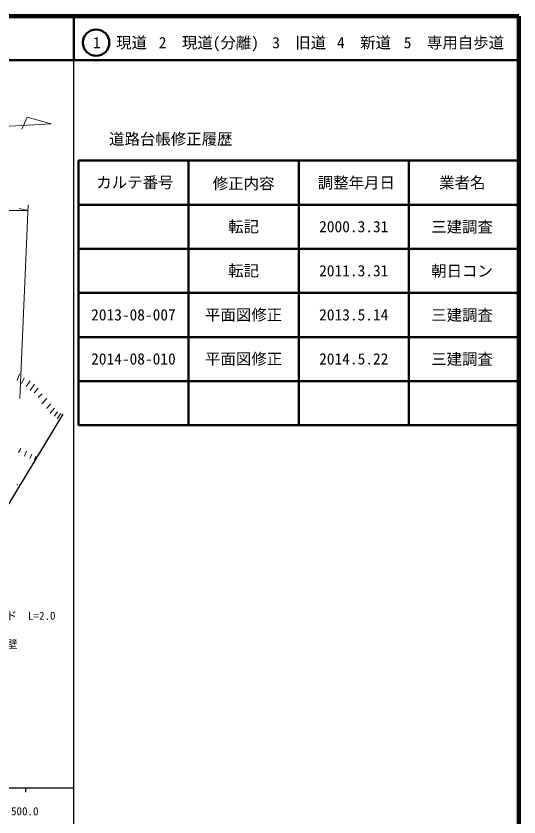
# Model space of a CAD drawing. Units: millimetres, scale not verified. Extents: x 40000 to 680000, y 20000 to 380000.
# Drawn here: x 565854 to 680000, y 198357 to 380000 of the extents above; entities that cross this region are included whole.
import ezdxf
from ezdxf.enums import TextEntityAlignment as Align

# ---------------------------------------------------------------- set-up
doc = ezdxf.new("R2010")
doc.units = ezdxf.units.MM
doc.header["$LTSCALE"] = 1000
for name, color, linetype, lineweight in [('M-BGD', 7, 'Continuous', 13), ('M-BMK-SRVR', 3, 'Continuous', 25), ('M-STR-HTXT', 7, 'Continuous', 13), ('M-STR-STRC', 7, 'Continuous', 13), ('M-TTL', 2, 'Continuous', 140), ('M-TTL-BAND', 7, 'Continuous', 25), ('M-TTL-FRAM', 2, 'Continuous', 50), ('M-TTL-LINE', 7, 'Continuous', 50)]:
    doc.layers.add(name, color=color, linetype=linetype, lineweight=lineweight)
doc.layers.add('M-TTL-TXT', color=7, linetype='Continuous')
doc.styles.add('ＭＳ ゴシック', font='')
doc.styles.get('ＭＳ ゴシック').set_extended_font_data('MS Gothic')

msp = doc.modelspace()

# ---------------------------------------------------------------- linework, layer by layer
at = {"layer": 'M-BGD'}
for p, q in [((566617, 298870), (566099, 297355)), ((567734, 297913), (567083, 296637)), ((569037, 297262), (568133, 295986)), ((570078, 296487), (569077, 295069)), ((570875, 295592), (569954, 294528)), ((571797, 294342), (570902, 293465)), ((572884, 293234), (571750, 292082)), ((573744, 292020), (572769, 290984)), ((574600, 291090), (573599, 289965)), ((575265, 290239), (574494, 289273)), ((576062, 289849), (575159, 288662)), ((566943, 281953), (566455, 281025)), ((568262, 281318), (567749, 280170)), ((569412, 280615), (568989, 279628)), ((570367, 280203), (570031, 279346)), ((566004, 273655), (566304, 273659)), ((566604, 273662), (566843, 273665))]:
    msp.add_line(p, q, dxfattribs=at)
at = {"layer": 'M-BMK-SRVR'}
msp.add_line((558597, 260069), (576565, 289696), dxfattribs=at)
at = {"layer": 'M-STR-HTXT'}
for p, q in [((568579, 335878), (566579, 336378)), ((568634, 337163), (566750, 293240)), ((366567, 335878), (568579, 335878))]:
    msp.add_line(p, q, dxfattribs=at)
at = {"layer": 'M-STR-STRC'}
for p, q in [((568360, 357087), (567167, 354334)), ((573825, 355586), (568360, 357087)), ((540848, 353729), (573825, 355586))]:
    msp.add_line(p, q, dxfattribs=at)
at = {"layer": 'M-TTL'}
for p, q in [((680000, 380000), (40000, 380000)), ((680000, 20000), (680000, 380000))]:
    msp.add_line(p, q, dxfattribs=at)
at = {"layer": 'M-TTL-BAND'}
for p, q in [((579000, 20000), (579000, 370000)), ((40000, 205000), (579000, 205000)), ((568000, 205000), (568000, 204000))]:
    msp.add_line(p, q, dxfattribs=at)
at = {"layer": 'M-TTL-FRAM'}
for p, q in [((580000, 347197), (580000, 287197)), ((580000, 347197), (680000, 347197)), ((580000, 287197), (680000, 287197))]:
    msp.add_line(p, q, dxfattribs=at)
at = {"layer": 'M-TTL-LINE'}
for p, q in [((579000, 380000), (579000, 370000)), ((40000, 370000), (680000, 370000)), ((605000, 347197), (605000, 287197)), ((630000, 347197), (630000, 287197)), ((655000, 347197), (655000, 287197)), ((580000, 337197), (680000, 337197)), ((580000, 327197), (680000, 327197)), ((580000, 317197), (680000, 317197)), ((580000, 307197), (680000, 307197)), ((580000, 297197), (680000, 297197))]:
    msp.add_line(p, q, dxfattribs=at)
msp.add_circle((584031, 373958), 3000, dxfattribs=at)

# ---------------------------------------------------------------- texts
at = {"layer": 'M-STR-HTXT', "style": 'ＭＳ ゴシック'}
for s, p in [('ストンガード\u3000L=2.0', (551076, 242523)), ('コンクリート擁壁', (546171, 236066))]:
    msp.add_text(s, height=1833, dxfattribs=at).set_placement(p, align=Align.BOTTOM_LEFT)
at = {"layer": 'M-TTL-BAND', "style": 'ＭＳ ゴシック'}
msp.add_text('500.0', height=1833, dxfattribs=at).set_placement((567844, 198195), align=Align.BOTTOM_CENTER)
at = {"layer": 'M-TTL-TXT', "style": 'ＭＳ ゴシック'}
for s, p in [('1\u3000現道', (589448, 373958)), ('2\u3000現道(分離)', (609619, 373958)), ('3\u3000旧道', (630121, 373958)), ('4\u3000新道', (644824, 373958)), ('5\u3000専用自歩道', (665228, 373958)), ('道路台帳修正履歴', (600968, 352113)), ('カルテ番号', (592839, 342277)), ('修正内容', (617509, 342023)), ('調整年月日', (643089, 342197)), ('業者名', (667134, 342197)), ('転記', (617500, 332245)), ('2000.3.31', (642500, 332245)), ('三建調査', (667077, 332189)), ('転記', (617500, 322245)), ('2011.3.31', (642500, 322245)), ('朝日コン', (667077, 322189)), ('2013-08-007', (592500, 312245)), ('平面図修正', (617500, 312245)), ('2013.5.14', (642500, 312245)), ('三建調査', (667077, 312189)), ('2014-08-010', (592500, 302245)), ('平面図修正', (617500, 302245)), ('2014.5.22', (642500, 302245)), ('三建調査', (667077, 302189))]:
    msp.add_text(s, height=2566, dxfattribs=at).set_placement(p, align=Align.MIDDLE_CENTER)

doc.saveas('drawing.dxf')
